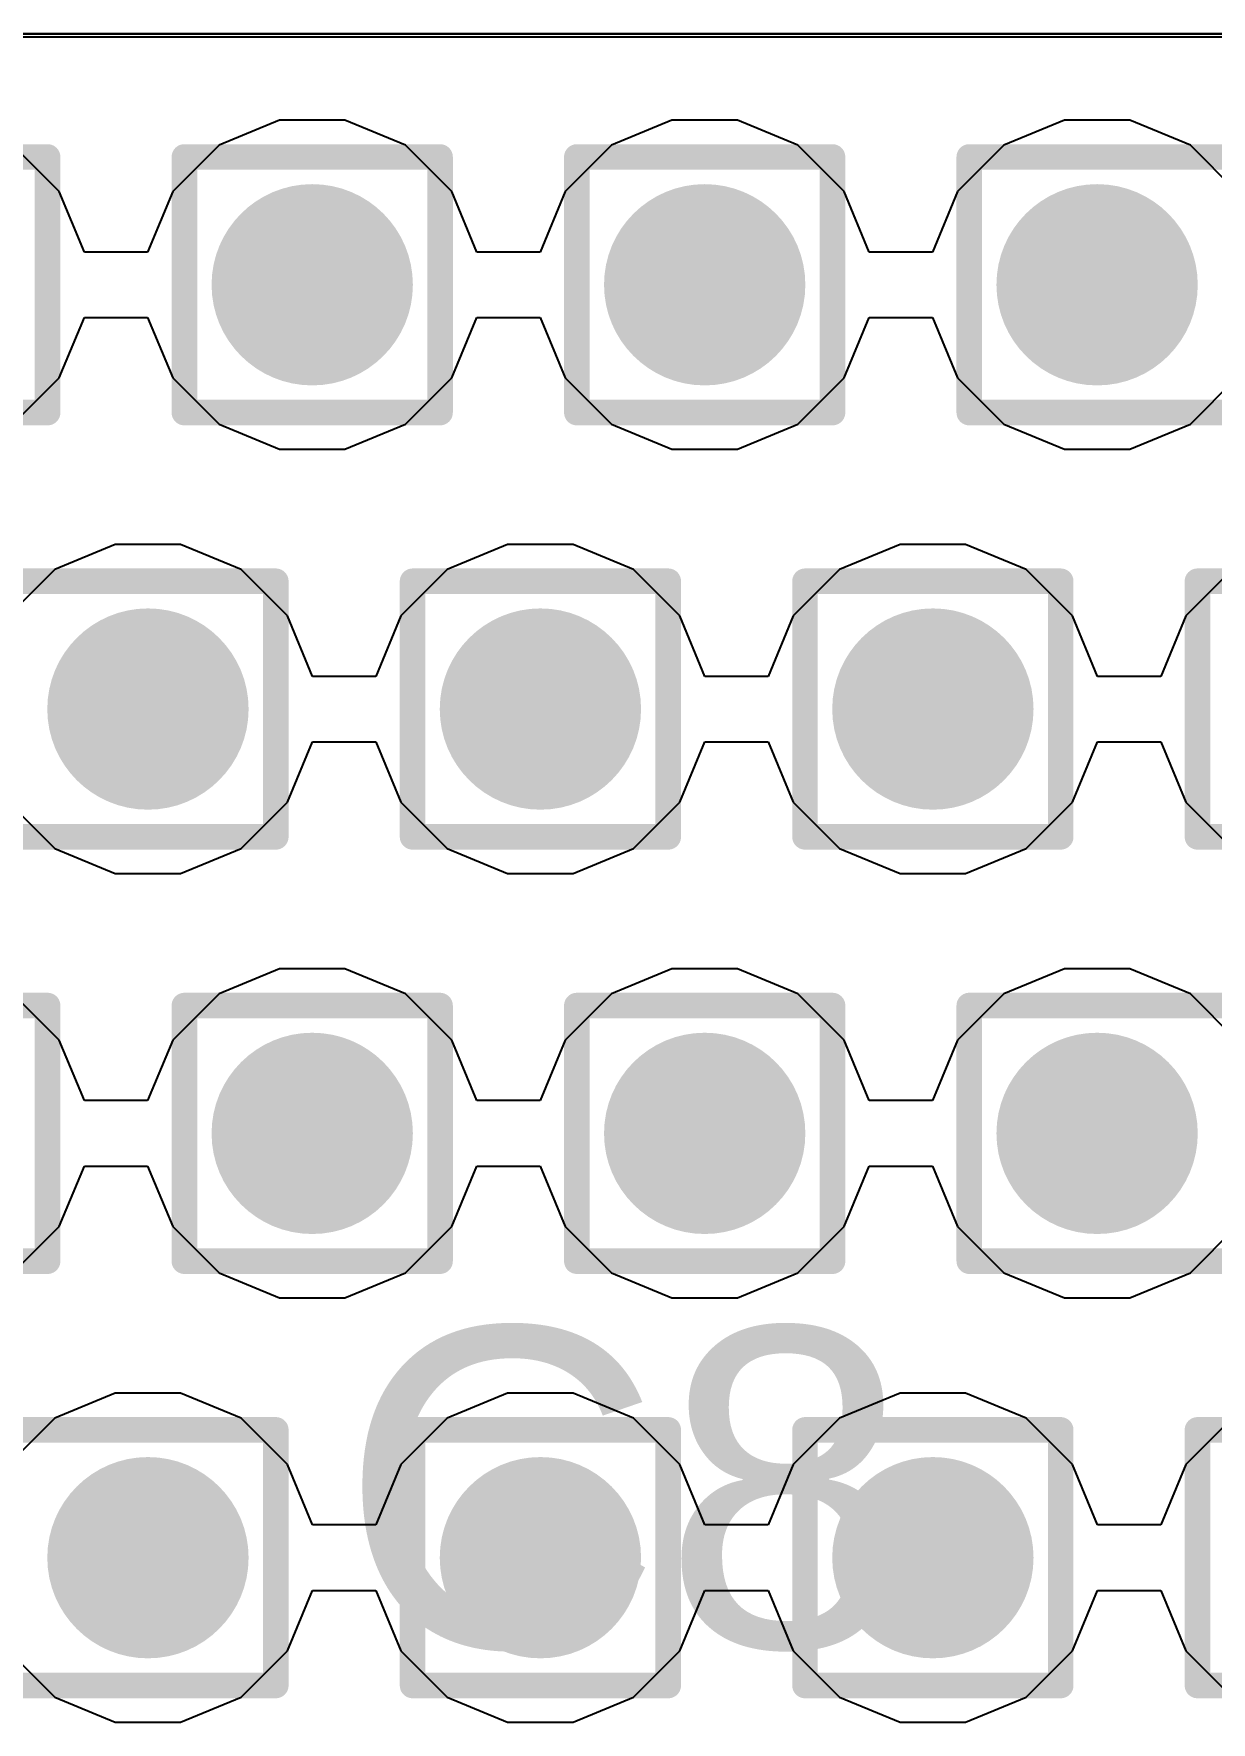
# Model space of a CAD drawing. Header units: inches. Extents: x -12 to 5355, y -7 to 5366.
# Drawn here: x 15.699 to 18.038, y 59.007 to 62.363 of the extents above; entities that cross this region are included whole.
import ezdxf

# ---------------------------------------------------------------- set-up
doc = ezdxf.new("R2010")
doc.units = ezdxf.units.IN
for name, color, linetype in [('BOTTOM LAYER', 5, 'Continuous'), ('Drill Drawing', 1, 'Continuous'), ('GROUND1', 16, 'Continuous'), ('GROUND2', 156, 'Continuous'), ('Multi-Layer', 9, 'Continuous'), ('POWER', 76, 'Continuous'), ('SIGNAL', 90, 'Continuous'), ('TOP LAYER', 1, 'Continuous'), ('Top Overlay', 2, 'Continuous'), ('Via Holes', 16, 'Continuous')]:
    doc.layers.add(name, color=color, linetype=linetype)
doc.styles.add('Arial', font='', dxfattribs={"height": 0.2})
doc.styles.get('Arial').set_extended_font_data('Arial')

# ---------------------------------------------------------------- blocks, each defined once
blk = doc.blocks.new('FR01_S4_210_DF_41')
at = {"layer": 'Multi-Layer'}
blk.add_line((15.3999, -10.4999), (-19.0246, -10.5), dxfattribs=at)

msp = doc.modelspace()

# ---------------------------------------------------------------- hatches: boundary and pattern name
at = {"layer": 'BOTTOM LAYER'}
h = msp.add_hatch(color=5, dxfattribs=at)
edge = h.paths.add_edge_path()
edge.add_arc((16.2522, 61.8642), 0.2, 0, 360)
h = msp.add_hatch(color=5, dxfattribs=at)
edge = h.paths.add_edge_path()
edge.add_arc((17.032, 61.8642), 0.2, 0, 360)
h = msp.add_hatch(color=5, dxfattribs=at)
edge = h.paths.add_edge_path()
edge.add_arc((17.8117, 61.8642), 0.2, 0, 360)
h = msp.add_hatch(color=5, dxfattribs=at)
edge = h.paths.add_edge_path()
edge.add_arc((15.9258, 61.021), 0.2, 0, 360)
h = msp.add_hatch(color=5, dxfattribs=at)
edge = h.paths.add_edge_path()
edge.add_arc((16.7056, 61.021), 0.2, 0, 360)
h = msp.add_hatch(color=5, dxfattribs=at)
edge = h.paths.add_edge_path()
edge.add_arc((17.4854, 61.021), 0.2, 0, 360)
h = msp.add_hatch(color=5, dxfattribs=at)
edge = h.paths.add_edge_path()
edge.add_arc((16.2522, 60.1777), 0.2, 0, 360)
h = msp.add_hatch(color=5, dxfattribs=at)
edge = h.paths.add_edge_path()
edge.add_arc((17.032, 60.1777), 0.2, 0, 360)
h = msp.add_hatch(color=5, dxfattribs=at)
edge = h.paths.add_edge_path()
edge.add_arc((17.8117, 60.1777), 0.2, 0, 360)
h = msp.add_hatch(color=5, dxfattribs=at)
edge = h.paths.add_edge_path()
edge.add_arc((15.9258, 59.3344), 0.2, 0, 360)
h = msp.add_hatch(color=5, dxfattribs=at)
edge = h.paths.add_edge_path()
edge.add_arc((16.7056, 59.3344), 0.2, 0, 360)
h = msp.add_hatch(color=5, dxfattribs=at)
edge = h.paths.add_edge_path()
edge.add_arc((17.4854, 59.3344), 0.2, 0, 360)
at = {"layer": 'GROUND1'}
h = msp.add_hatch(color=16, dxfattribs=at)
edge = h.paths.add_edge_path()
edge.add_arc((16.2522, 61.8642), 0.2, 0, 360)
h = msp.add_hatch(color=16, dxfattribs=at)
edge = h.paths.add_edge_path()
edge.add_arc((17.032, 61.8642), 0.2, 0, 360)
h = msp.add_hatch(color=16, dxfattribs=at)
edge = h.paths.add_edge_path()
edge.add_arc((17.8117, 61.8642), 0.2, 0, 360)
h = msp.add_hatch(color=16, dxfattribs=at)
edge = h.paths.add_edge_path()
edge.add_arc((15.9258, 61.021), 0.2, 0, 360)
h = msp.add_hatch(color=16, dxfattribs=at)
edge = h.paths.add_edge_path()
edge.add_arc((16.7056, 61.021), 0.2, 0, 360)
h = msp.add_hatch(color=16, dxfattribs=at)
edge = h.paths.add_edge_path()
edge.add_arc((17.4854, 61.021), 0.2, 0, 360)
h = msp.add_hatch(color=16, dxfattribs=at)
edge = h.paths.add_edge_path()
edge.add_arc((16.2522, 60.1777), 0.2, 0, 360)
h = msp.add_hatch(color=16, dxfattribs=at)
edge = h.paths.add_edge_path()
edge.add_arc((17.032, 60.1777), 0.2, 0, 360)
h = msp.add_hatch(color=16, dxfattribs=at)
edge = h.paths.add_edge_path()
edge.add_arc((17.8117, 60.1777), 0.2, 0, 360)
h = msp.add_hatch(color=16, dxfattribs=at)
edge = h.paths.add_edge_path()
edge.add_arc((15.9258, 59.3344), 0.2, 0, 360)
h = msp.add_hatch(color=16, dxfattribs=at)
edge = h.paths.add_edge_path()
edge.add_arc((16.7056, 59.3344), 0.2, 0, 360)
h = msp.add_hatch(color=16, dxfattribs=at)
edge = h.paths.add_edge_path()
edge.add_arc((17.4854, 59.3344), 0.2, 0, 360)
at = {"layer": 'GROUND2'}
h = msp.add_hatch(color=156, dxfattribs=at)
edge = h.paths.add_edge_path()
edge.add_arc((16.2522, 61.8642), 0.2, 0, 360)
h = msp.add_hatch(color=156, dxfattribs=at)
edge = h.paths.add_edge_path()
edge.add_arc((17.032, 61.8642), 0.2, 0, 360)
h = msp.add_hatch(color=156, dxfattribs=at)
edge = h.paths.add_edge_path()
edge.add_arc((17.8117, 61.8642), 0.2, 0, 360)
h = msp.add_hatch(color=156, dxfattribs=at)
edge = h.paths.add_edge_path()
edge.add_arc((15.9258, 61.021), 0.2, 0, 360)
h = msp.add_hatch(color=156, dxfattribs=at)
edge = h.paths.add_edge_path()
edge.add_arc((16.7056, 61.021), 0.2, 0, 360)
h = msp.add_hatch(color=156, dxfattribs=at)
edge = h.paths.add_edge_path()
edge.add_arc((17.4854, 61.021), 0.2, 0, 360)
h = msp.add_hatch(color=156, dxfattribs=at)
edge = h.paths.add_edge_path()
edge.add_arc((16.2522, 60.1777), 0.2, 0, 360)
h = msp.add_hatch(color=156, dxfattribs=at)
edge = h.paths.add_edge_path()
edge.add_arc((17.032, 60.1777), 0.2, 0, 360)
h = msp.add_hatch(color=156, dxfattribs=at)
edge = h.paths.add_edge_path()
edge.add_arc((17.8117, 60.1777), 0.2, 0, 360)
h = msp.add_hatch(color=156, dxfattribs=at)
edge = h.paths.add_edge_path()
edge.add_arc((15.9258, 59.3344), 0.2, 0, 360)
h = msp.add_hatch(color=156, dxfattribs=at)
edge = h.paths.add_edge_path()
edge.add_arc((16.7056, 59.3344), 0.2, 0, 360)
h = msp.add_hatch(color=156, dxfattribs=at)
edge = h.paths.add_edge_path()
edge.add_arc((17.4854, 59.3344), 0.2, 0, 360)
at = {"layer": 'POWER'}
h = msp.add_hatch(color=76, dxfattribs=at)
edge = h.paths.add_edge_path()
edge.add_arc((16.2522, 61.8642), 0.2, 0, 360)
h = msp.add_hatch(color=76, dxfattribs=at)
edge = h.paths.add_edge_path()
edge.add_arc((17.032, 61.8642), 0.2, 0, 360)
h = msp.add_hatch(color=76, dxfattribs=at)
edge = h.paths.add_edge_path()
edge.add_arc((17.8117, 61.8642), 0.2, 0, 360)
h = msp.add_hatch(color=76, dxfattribs=at)
edge = h.paths.add_edge_path()
edge.add_arc((15.9258, 61.021), 0.2, 0, 360)
h = msp.add_hatch(color=76, dxfattribs=at)
edge = h.paths.add_edge_path()
edge.add_arc((16.7056, 61.021), 0.2, 0, 360)
h = msp.add_hatch(color=76, dxfattribs=at)
edge = h.paths.add_edge_path()
edge.add_arc((17.4854, 61.021), 0.2, 0, 360)
h = msp.add_hatch(color=76, dxfattribs=at)
edge = h.paths.add_edge_path()
edge.add_arc((16.2522, 60.1777), 0.2, 0, 360)
h = msp.add_hatch(color=76, dxfattribs=at)
edge = h.paths.add_edge_path()
edge.add_arc((17.032, 60.1777), 0.2, 0, 360)
h = msp.add_hatch(color=76, dxfattribs=at)
edge = h.paths.add_edge_path()
edge.add_arc((17.8117, 60.1777), 0.2, 0, 360)
h = msp.add_hatch(color=76, dxfattribs=at)
edge = h.paths.add_edge_path()
edge.add_arc((15.9258, 59.3344), 0.2, 0, 360)
h = msp.add_hatch(color=76, dxfattribs=at)
edge = h.paths.add_edge_path()
edge.add_arc((16.7056, 59.3344), 0.2, 0, 360)
h = msp.add_hatch(color=76, dxfattribs=at)
edge = h.paths.add_edge_path()
edge.add_arc((17.4854, 59.3344), 0.2, 0, 360)
at = {"layer": 'SIGNAL'}
h = msp.add_hatch(color=90, dxfattribs=at)
edge = h.paths.add_edge_path()
edge.add_arc((16.2522, 61.8642), 0.2, 0, 360)
h = msp.add_hatch(color=90, dxfattribs=at)
edge = h.paths.add_edge_path()
edge.add_arc((17.032, 61.8642), 0.2, 0, 360)
h = msp.add_hatch(color=90, dxfattribs=at)
edge = h.paths.add_edge_path()
edge.add_arc((17.8117, 61.8642), 0.2, 0, 360)
h = msp.add_hatch(color=90, dxfattribs=at)
edge = h.paths.add_edge_path()
edge.add_arc((15.9258, 61.021), 0.2, 0, 360)
h = msp.add_hatch(color=90, dxfattribs=at)
edge = h.paths.add_edge_path()
edge.add_arc((16.7056, 61.021), 0.2, 0, 360)
h = msp.add_hatch(color=90, dxfattribs=at)
edge = h.paths.add_edge_path()
edge.add_arc((17.4854, 61.021), 0.2, 0, 360)
h = msp.add_hatch(color=90, dxfattribs=at)
edge = h.paths.add_edge_path()
edge.add_arc((16.2522, 60.1777), 0.2, 0, 360)
h = msp.add_hatch(color=90, dxfattribs=at)
edge = h.paths.add_edge_path()
edge.add_arc((17.032, 60.1777), 0.2, 0, 360)
h = msp.add_hatch(color=90, dxfattribs=at)
edge = h.paths.add_edge_path()
edge.add_arc((17.8117, 60.1777), 0.2, 0, 360)
h = msp.add_hatch(color=90, dxfattribs=at)
edge = h.paths.add_edge_path()
edge.add_arc((15.9258, 59.3344), 0.2, 0, 360)
h = msp.add_hatch(color=90, dxfattribs=at)
edge = h.paths.add_edge_path()
edge.add_arc((16.7056, 59.3344), 0.2, 0, 360)
h = msp.add_hatch(color=90, dxfattribs=at)
edge = h.paths.add_edge_path()
edge.add_arc((17.4854, 59.3344), 0.2, 0, 360)
at = {"layer": 'TOP LAYER'}
h = msp.add_hatch(color=1, dxfattribs=at)
edge = h.paths.add_edge_path()
edge.add_arc((16.2522, 61.8642), 0.2, 0, 360)
h = msp.add_hatch(color=1, dxfattribs=at)
edge = h.paths.add_edge_path()
edge.add_arc((17.032, 61.8642), 0.2, 0, 360)
h = msp.add_hatch(color=1, dxfattribs=at)
edge = h.paths.add_edge_path()
edge.add_arc((17.8117, 61.8642), 0.2, 0, 360)
h = msp.add_hatch(color=1, dxfattribs=at)
edge = h.paths.add_edge_path()
edge.add_arc((15.9258, 61.021), 0.2, 0, 360)
h = msp.add_hatch(color=1, dxfattribs=at)
edge = h.paths.add_edge_path()
edge.add_arc((16.7056, 61.021), 0.2, 0, 360)
h = msp.add_hatch(color=1, dxfattribs=at)
edge = h.paths.add_edge_path()
edge.add_arc((17.4854, 61.021), 0.2, 0, 360)
h = msp.add_hatch(color=1, dxfattribs=at)
edge = h.paths.add_edge_path()
edge.add_arc((16.2522, 60.1777), 0.2, 0, 360)
h = msp.add_hatch(color=1, dxfattribs=at)
edge = h.paths.add_edge_path()
edge.add_arc((17.032, 60.1777), 0.2, 0, 360)
h = msp.add_hatch(color=1, dxfattribs=at)
edge = h.paths.add_edge_path()
edge.add_arc((17.8117, 60.1777), 0.2, 0, 360)
h = msp.add_hatch(color=1, dxfattribs=at)
edge = h.paths.add_edge_path()
edge.add_arc((15.9258, 59.3344), 0.2, 0, 360)
h = msp.add_hatch(color=1, dxfattribs=at)
edge = h.paths.add_edge_path()
edge.add_arc((16.7056, 59.3344), 0.2, 0, 360)
h = msp.add_hatch(color=1, dxfattribs=at)
edge = h.paths.add_edge_path()
edge.add_arc((17.4854, 59.3344), 0.2, 0, 360)
at = {"layer": 'Via Holes'}
h = msp.add_hatch(color=7, dxfattribs=at)
edge = h.paths.add_edge_path()
edge.add_arc((16.2522, 61.8642), 0.1, 0, 360)
h = msp.add_hatch(color=7, dxfattribs=at)
edge = h.paths.add_edge_path()
edge.add_arc((17.032, 61.8642), 0.1, 0, 360)
h = msp.add_hatch(color=7, dxfattribs=at)
edge = h.paths.add_edge_path()
edge.add_arc((17.8117, 61.8642), 0.1, 0, 360)
h = msp.add_hatch(color=7, dxfattribs=at)
edge = h.paths.add_edge_path()
edge.add_arc((15.9258, 61.021), 0.1, 0, 360)
h = msp.add_hatch(color=7, dxfattribs=at)
edge = h.paths.add_edge_path()
edge.add_arc((16.7056, 61.021), 0.1, 0, 360)
h = msp.add_hatch(color=7, dxfattribs=at)
edge = h.paths.add_edge_path()
edge.add_arc((17.4854, 61.021), 0.1, 0, 360)
h = msp.add_hatch(color=7, dxfattribs=at)
edge = h.paths.add_edge_path()
edge.add_arc((16.2522, 60.1777), 0.1, 0, 360)
h = msp.add_hatch(color=7, dxfattribs=at)
edge = h.paths.add_edge_path()
edge.add_arc((17.032, 60.1777), 0.1, 0, 360)
h = msp.add_hatch(color=7, dxfattribs=at)
edge = h.paths.add_edge_path()
edge.add_arc((17.8117, 60.1777), 0.1, 0, 360)
h = msp.add_hatch(color=7, dxfattribs=at)
edge = h.paths.add_edge_path()
edge.add_arc((15.9258, 59.3344), 0.1, 0, 360)
h = msp.add_hatch(color=7, dxfattribs=at)
edge = h.paths.add_edge_path()
edge.add_arc((16.7056, 59.3344), 0.1, 0, 360)
h = msp.add_hatch(color=7, dxfattribs=at)
edge = h.paths.add_edge_path()
edge.add_arc((17.4854, 59.3344), 0.1, 0, 360)

# ---------------------------------------------------------------- linework, layer by layer
at = {"layer": 'BOTTOM LAYER'}
msp.add_line((0.259, 62.357), (34.8692, 62.357), dxfattribs=at)
at = {"layer": 'Drill Drawing'}
for points in [[(15.2184, 62.1182, 0.0508, 0.0508, 0), (15.7264, 62.1182, 0.0508, 0.0508, 0)], [(15.7264, 61.6102, 0.0508, 0.0508, 0), (15.7264, 62.1182, 0.0508, 0.0508, 0)], [(15.9982, 62.1182, 0.0508, 0.0508, 0), (16.5062, 62.1182, 0.0508, 0.0508, 0)], [(15.9982, 61.6102, 0.0508, 0.0508, 0), (15.9982, 62.1182, 0.0508, 0.0508, 0)], [(16.5062, 61.6102, 0.0508, 0.0508, 0), (16.5062, 62.1182, 0.0508, 0.0508, 0)], [(16.778, 62.1182, 0.0508, 0.0508, 0), (17.286, 62.1182, 0.0508, 0.0508, 0)], [(16.778, 61.6102, 0.0508, 0.0508, 0), (16.778, 62.1182, 0.0508, 0.0508, 0)], [(17.286, 61.6102, 0.0508, 0.0508, 0), (17.286, 62.1182, 0.0508, 0.0508, 0)], [(17.5577, 62.1182, 0.0508, 0.0508, 0), (18.0658, 62.1182, 0.0508, 0.0508, 0)], [(17.5577, 61.6102, 0.0508, 0.0508, 0), (17.5577, 62.1182, 0.0508, 0.0508, 0)], [(15.2184, 61.6102, 0.0508, 0.0508, 0), (15.7264, 61.6102, 0.0508, 0.0508, 0)], [(15.9982, 61.6102, 0.0508, 0.0508, 0), (16.5062, 61.6102, 0.0508, 0.0508, 0)], [(16.778, 61.6102, 0.0508, 0.0508, 0), (17.286, 61.6102, 0.0508, 0.0508, 0)], [(17.5577, 61.6102, 0.0508, 0.0508, 0), (18.0658, 61.6102, 0.0508, 0.0508, 0)], [(15.6718, 61.275, 0.0508, 0.0508, 0), (16.1798, 61.275, 0.0508, 0.0508, 0)], [(16.1798, 60.767, 0.0508, 0.0508, 0), (16.1798, 61.275, 0.0508, 0.0508, 0)], [(16.4516, 61.275, 0.0508, 0.0508, 0), (16.9596, 61.275, 0.0508, 0.0508, 0)], [(16.4516, 60.767, 0.0508, 0.0508, 0), (16.4516, 61.275, 0.0508, 0.0508, 0)], [(16.9596, 60.767, 0.0508, 0.0508, 0), (16.9596, 61.275, 0.0508, 0.0508, 0)], [(17.2314, 61.275, 0.0508, 0.0508, 0), (17.7394, 61.275, 0.0508, 0.0508, 0)], [(17.2314, 60.767, 0.0508, 0.0508, 0), (17.2314, 61.275, 0.0508, 0.0508, 0)], [(17.7394, 60.767, 0.0508, 0.0508, 0), (17.7394, 61.275, 0.0508, 0.0508, 0)], [(18.0111, 61.275, 0.0508, 0.0508, 0), (18.5191, 61.275, 0.0508, 0.0508, 0)], [(18.0111, 60.767, 0.0508, 0.0508, 0), (18.0111, 61.275, 0.0508, 0.0508, 0)], [(15.6718, 60.767, 0.0508, 0.0508, 0), (16.1798, 60.767, 0.0508, 0.0508, 0)], [(16.4516, 60.767, 0.0508, 0.0508, 0), (16.9596, 60.767, 0.0508, 0.0508, 0)], [(17.2314, 60.767, 0.0508, 0.0508, 0), (17.7394, 60.767, 0.0508, 0.0508, 0)], [(18.0111, 60.767, 0.0508, 0.0508, 0), (18.5191, 60.767, 0.0508, 0.0508, 0)], [(15.2184, 60.4317, 0.0508, 0.0508, 0), (15.7264, 60.4317, 0.0508, 0.0508, 0)], [(15.7264, 59.9237, 0.0508, 0.0508, 0), (15.7264, 60.4317, 0.0508, 0.0508, 0)], [(15.9982, 60.4317, 0.0508, 0.0508, 0), (16.5062, 60.4317, 0.0508, 0.0508, 0)], [(15.9982, 59.9237, 0.0508, 0.0508, 0), (15.9982, 60.4317, 0.0508, 0.0508, 0)], [(16.5062, 59.9237, 0.0508, 0.0508, 0), (16.5062, 60.4317, 0.0508, 0.0508, 0)], [(16.778, 60.4317, 0.0508, 0.0508, 0), (17.286, 60.4317, 0.0508, 0.0508, 0)], [(16.778, 59.9237, 0.0508, 0.0508, 0), (16.778, 60.4317, 0.0508, 0.0508, 0)], [(17.286, 59.9237, 0.0508, 0.0508, 0), (17.286, 60.4317, 0.0508, 0.0508, 0)], [(17.5577, 60.4317, 0.0508, 0.0508, 0), (18.0658, 60.4317, 0.0508, 0.0508, 0)], [(17.5577, 59.9237, 0.0508, 0.0508, 0), (17.5577, 60.4317, 0.0508, 0.0508, 0)], [(15.2184, 59.9237, 0.0508, 0.0508, 0), (15.7264, 59.9237, 0.0508, 0.0508, 0)], [(15.9982, 59.9237, 0.0508, 0.0508, 0), (16.5062, 59.9237, 0.0508, 0.0508, 0)], [(16.778, 59.9237, 0.0508, 0.0508, 0), (17.286, 59.9237, 0.0508, 0.0508, 0)], [(17.5577, 59.9237, 0.0508, 0.0508, 0), (18.0658, 59.9237, 0.0508, 0.0508, 0)], [(15.6718, 59.5884, 0.0508, 0.0508, 0), (16.1798, 59.5884, 0.0508, 0.0508, 0)], [(16.1798, 59.0804, 0.0508, 0.0508, 0), (16.1798, 59.5884, 0.0508, 0.0508, 0)], [(16.4516, 59.5884, 0.0508, 0.0508, 0), (16.9596, 59.5884, 0.0508, 0.0508, 0)], [(16.4516, 59.0804, 0.0508, 0.0508, 0), (16.4516, 59.5884, 0.0508, 0.0508, 0)], [(16.9596, 59.0804, 0.0508, 0.0508, 0), (16.9596, 59.5884, 0.0508, 0.0508, 0)], [(17.2314, 59.5884, 0.0508, 0.0508, 0), (17.7394, 59.5884, 0.0508, 0.0508, 0)], [(17.2314, 59.0804, 0.0508, 0.0508, 0), (17.2314, 59.5884, 0.0508, 0.0508, 0)], [(17.7394, 59.0804, 0.0508, 0.0508, 0), (17.7394, 59.5884, 0.0508, 0.0508, 0)], [(18.0111, 59.5884, 0.0508, 0.0508, 0), (18.5191, 59.5884, 0.0508, 0.0508, 0)], [(18.0111, 59.0804, 0.0508, 0.0508, 0), (18.0111, 59.5884, 0.0508, 0.0508, 0)], [(15.6718, 59.0804, 0.0508, 0.0508, 0), (16.1798, 59.0804, 0.0508, 0.0508, 0)], [(16.4516, 59.0804, 0.0508, 0.0508, 0), (16.9596, 59.0804, 0.0508, 0.0508, 0)], [(17.2314, 59.0804, 0.0508, 0.0508, 0), (17.7394, 59.0804, 0.0508, 0.0508, 0)], [(18.0111, 59.0804, 0.0508, 0.0508, 0), (18.5191, 59.0804, 0.0508, 0.0508, 0)]]:
    msp.add_lwpolyline(points, format="xyseb", dxfattribs=at)
for points in [[(15.7137, 62.1182, 0.0254, 0.0254, 1), (15.7391, 62.1182, 0.0254, 0.0254, 1)], [(15.7137, 62.1182, 0.0254, 0.0254, 1), (15.7391, 62.1182, 0.0254, 0.0254, 1)], [(15.9855, 62.1182, 0.0254, 0.0254, 1), (16.0109, 62.1182, 0.0254, 0.0254, 1)], [(15.9855, 62.1182, 0.0254, 0.0254, 1), (16.0109, 62.1182, 0.0254, 0.0254, 1)], [(16.4935, 62.1182, 0.0254, 0.0254, 1), (16.5189, 62.1182, 0.0254, 0.0254, 1)], [(16.4935, 62.1182, 0.0254, 0.0254, 1), (16.5189, 62.1182, 0.0254, 0.0254, 1)], [(16.7653, 62.1182, 0.0254, 0.0254, 1), (16.7907, 62.1182, 0.0254, 0.0254, 1)], [(16.7653, 62.1182, 0.0254, 0.0254, 1), (16.7907, 62.1182, 0.0254, 0.0254, 1)], [(17.2733, 62.1182, 0.0254, 0.0254, 1), (17.2987, 62.1182, 0.0254, 0.0254, 1)], [(17.2733, 62.1182, 0.0254, 0.0254, 1), (17.2987, 62.1182, 0.0254, 0.0254, 1)], [(17.545, 62.1182, 0.0254, 0.0254, 1), (17.5705, 62.1182, 0.0254, 0.0254, 1)], [(17.545, 62.1182, 0.0254, 0.0254, 1), (17.5705, 62.1182, 0.0254, 0.0254, 1)], [(15.7137, 61.6102, 0.0254, 0.0254, 1), (15.7391, 61.6102, 0.0254, 0.0254, 1)], [(15.7137, 61.6102, 0.0254, 0.0254, 1), (15.7391, 61.6102, 0.0254, 0.0254, 1)], [(15.9855, 61.6102, 0.0254, 0.0254, 1), (16.0109, 61.6102, 0.0254, 0.0254, 1)], [(15.9855, 61.6102, 0.0254, 0.0254, 1), (16.0109, 61.6102, 0.0254, 0.0254, 1)], [(16.4935, 61.6102, 0.0254, 0.0254, 1), (16.5189, 61.6102, 0.0254, 0.0254, 1)], [(16.4935, 61.6102, 0.0254, 0.0254, 1), (16.5189, 61.6102, 0.0254, 0.0254, 1)], [(16.7653, 61.6102, 0.0254, 0.0254, 1), (16.7907, 61.6102, 0.0254, 0.0254, 1)], [(16.7653, 61.6102, 0.0254, 0.0254, 1), (16.7907, 61.6102, 0.0254, 0.0254, 1)], [(17.2733, 61.6102, 0.0254, 0.0254, 1), (17.2987, 61.6102, 0.0254, 0.0254, 1)], [(17.2733, 61.6102, 0.0254, 0.0254, 1), (17.2987, 61.6102, 0.0254, 0.0254, 1)], [(17.545, 61.6102, 0.0254, 0.0254, 1), (17.5705, 61.6102, 0.0254, 0.0254, 1)], [(17.545, 61.6102, 0.0254, 0.0254, 1), (17.5705, 61.6102, 0.0254, 0.0254, 1)], [(16.1671, 61.275, 0.0254, 0.0254, 1), (16.1925, 61.275, 0.0254, 0.0254, 1)], [(16.1671, 61.275, 0.0254, 0.0254, 1), (16.1925, 61.275, 0.0254, 0.0254, 1)], [(16.4389, 61.275, 0.0254, 0.0254, 1), (16.4643, 61.275, 0.0254, 0.0254, 1)], [(16.4389, 61.275, 0.0254, 0.0254, 1), (16.4643, 61.275, 0.0254, 0.0254, 1)], [(16.9469, 61.275, 0.0254, 0.0254, 1), (16.9723, 61.275, 0.0254, 0.0254, 1)], [(16.9469, 61.275, 0.0254, 0.0254, 1), (16.9723, 61.275, 0.0254, 0.0254, 1)], [(17.2187, 61.275, 0.0254, 0.0254, 1), (17.2441, 61.275, 0.0254, 0.0254, 1)], [(17.2187, 61.275, 0.0254, 0.0254, 1), (17.2441, 61.275, 0.0254, 0.0254, 1)], [(17.7267, 61.275, 0.0254, 0.0254, 1), (17.7521, 61.275, 0.0254, 0.0254, 1)], [(17.7267, 61.275, 0.0254, 0.0254, 1), (17.7521, 61.275, 0.0254, 0.0254, 1)], [(17.9984, 61.275, 0.0254, 0.0254, 1), (18.0238, 61.275, 0.0254, 0.0254, 1)], [(17.9984, 61.275, 0.0254, 0.0254, 1), (18.0238, 61.275, 0.0254, 0.0254, 1)], [(16.1671, 60.767, 0.0254, 0.0254, 1), (16.1925, 60.767, 0.0254, 0.0254, 1)], [(16.1671, 60.767, 0.0254, 0.0254, 1), (16.1925, 60.767, 0.0254, 0.0254, 1)], [(16.4389, 60.767, 0.0254, 0.0254, 1), (16.4643, 60.767, 0.0254, 0.0254, 1)], [(16.4389, 60.767, 0.0254, 0.0254, 1), (16.4643, 60.767, 0.0254, 0.0254, 1)], [(16.9469, 60.767, 0.0254, 0.0254, 1), (16.9723, 60.767, 0.0254, 0.0254, 1)], [(16.9469, 60.767, 0.0254, 0.0254, 1), (16.9723, 60.767, 0.0254, 0.0254, 1)], [(17.2187, 60.767, 0.0254, 0.0254, 1), (17.2441, 60.767, 0.0254, 0.0254, 1)], [(17.2187, 60.767, 0.0254, 0.0254, 1), (17.2441, 60.767, 0.0254, 0.0254, 1)], [(17.7267, 60.767, 0.0254, 0.0254, 1), (17.7521, 60.767, 0.0254, 0.0254, 1)], [(17.7267, 60.767, 0.0254, 0.0254, 1), (17.7521, 60.767, 0.0254, 0.0254, 1)], [(17.9984, 60.767, 0.0254, 0.0254, 1), (18.0238, 60.767, 0.0254, 0.0254, 1)], [(17.9984, 60.767, 0.0254, 0.0254, 1), (18.0238, 60.767, 0.0254, 0.0254, 1)], [(15.7137, 60.4317, 0.0254, 0.0254, 1), (15.7391, 60.4317, 0.0254, 0.0254, 1)], [(15.7137, 60.4317, 0.0254, 0.0254, 1), (15.7391, 60.4317, 0.0254, 0.0254, 1)], [(15.9855, 60.4317, 0.0254, 0.0254, 1), (16.0109, 60.4317, 0.0254, 0.0254, 1)], [(15.9855, 60.4317, 0.0254, 0.0254, 1), (16.0109, 60.4317, 0.0254, 0.0254, 1)], [(16.4935, 60.4317, 0.0254, 0.0254, 1), (16.5189, 60.4317, 0.0254, 0.0254, 1)], [(16.4935, 60.4317, 0.0254, 0.0254, 1), (16.5189, 60.4317, 0.0254, 0.0254, 1)], [(16.7653, 60.4317, 0.0254, 0.0254, 1), (16.7907, 60.4317, 0.0254, 0.0254, 1)], [(16.7653, 60.4317, 0.0254, 0.0254, 1), (16.7907, 60.4317, 0.0254, 0.0254, 1)], [(17.2733, 60.4317, 0.0254, 0.0254, 1), (17.2987, 60.4317, 0.0254, 0.0254, 1)], [(17.2733, 60.4317, 0.0254, 0.0254, 1), (17.2987, 60.4317, 0.0254, 0.0254, 1)], [(17.545, 60.4317, 0.0254, 0.0254, 1), (17.5705, 60.4317, 0.0254, 0.0254, 1)], [(17.545, 60.4317, 0.0254, 0.0254, 1), (17.5705, 60.4317, 0.0254, 0.0254, 1)], [(15.7137, 59.9237, 0.0254, 0.0254, 1), (15.7391, 59.9237, 0.0254, 0.0254, 1)], [(15.7137, 59.9237, 0.0254, 0.0254, 1), (15.7391, 59.9237, 0.0254, 0.0254, 1)], [(15.9855, 59.9237, 0.0254, 0.0254, 1), (16.0109, 59.9237, 0.0254, 0.0254, 1)], [(15.9855, 59.9237, 0.0254, 0.0254, 1), (16.0109, 59.9237, 0.0254, 0.0254, 1)], [(16.4935, 59.9237, 0.0254, 0.0254, 1), (16.5189, 59.9237, 0.0254, 0.0254, 1)], [(16.4935, 59.9237, 0.0254, 0.0254, 1), (16.5189, 59.9237, 0.0254, 0.0254, 1)], [(16.7653, 59.9237, 0.0254, 0.0254, 1), (16.7907, 59.9237, 0.0254, 0.0254, 1)], [(16.7653, 59.9237, 0.0254, 0.0254, 1), (16.7907, 59.9237, 0.0254, 0.0254, 1)], [(17.2733, 59.9237, 0.0254, 0.0254, 1), (17.2987, 59.9237, 0.0254, 0.0254, 1)], [(17.2733, 59.9237, 0.0254, 0.0254, 1), (17.2987, 59.9237, 0.0254, 0.0254, 1)], [(17.545, 59.9237, 0.0254, 0.0254, 1), (17.5705, 59.9237, 0.0254, 0.0254, 1)], [(17.545, 59.9237, 0.0254, 0.0254, 1), (17.5705, 59.9237, 0.0254, 0.0254, 1)], [(16.1671, 59.5884, 0.0254, 0.0254, 1), (16.1925, 59.5884, 0.0254, 0.0254, 1)], [(16.1671, 59.5884, 0.0254, 0.0254, 1), (16.1925, 59.5884, 0.0254, 0.0254, 1)], [(16.4389, 59.5884, 0.0254, 0.0254, 1), (16.4643, 59.5884, 0.0254, 0.0254, 1)], [(16.4389, 59.5884, 0.0254, 0.0254, 1), (16.4643, 59.5884, 0.0254, 0.0254, 1)], [(16.9469, 59.5884, 0.0254, 0.0254, 1), (16.9723, 59.5884, 0.0254, 0.0254, 1)], [(16.9469, 59.5884, 0.0254, 0.0254, 1), (16.9723, 59.5884, 0.0254, 0.0254, 1)], [(17.2187, 59.5884, 0.0254, 0.0254, 1), (17.2441, 59.5884, 0.0254, 0.0254, 1)], [(17.2187, 59.5884, 0.0254, 0.0254, 1), (17.2441, 59.5884, 0.0254, 0.0254, 1)], [(17.7267, 59.5884, 0.0254, 0.0254, 1), (17.7521, 59.5884, 0.0254, 0.0254, 1)], [(17.7267, 59.5884, 0.0254, 0.0254, 1), (17.7521, 59.5884, 0.0254, 0.0254, 1)], [(17.9984, 59.5884, 0.0254, 0.0254, 1), (18.0238, 59.5884, 0.0254, 0.0254, 1)], [(17.9984, 59.5884, 0.0254, 0.0254, 1), (18.0238, 59.5884, 0.0254, 0.0254, 1)], [(16.1671, 59.0804, 0.0254, 0.0254, 1), (16.1925, 59.0804, 0.0254, 0.0254, 1)], [(16.1671, 59.0804, 0.0254, 0.0254, 1), (16.1925, 59.0804, 0.0254, 0.0254, 1)], [(16.4389, 59.0804, 0.0254, 0.0254, 1), (16.4643, 59.0804, 0.0254, 0.0254, 1)], [(16.4389, 59.0804, 0.0254, 0.0254, 1), (16.4643, 59.0804, 0.0254, 0.0254, 1)], [(16.9469, 59.0804, 0.0254, 0.0254, 1), (16.9723, 59.0804, 0.0254, 0.0254, 1)], [(16.9469, 59.0804, 0.0254, 0.0254, 1), (16.9723, 59.0804, 0.0254, 0.0254, 1)], [(17.2187, 59.0804, 0.0254, 0.0254, 1), (17.2441, 59.0804, 0.0254, 0.0254, 1)], [(17.2187, 59.0804, 0.0254, 0.0254, 1), (17.2441, 59.0804, 0.0254, 0.0254, 1)], [(17.7267, 59.0804, 0.0254, 0.0254, 1), (17.7521, 59.0804, 0.0254, 0.0254, 1)], [(17.7267, 59.0804, 0.0254, 0.0254, 1), (17.7521, 59.0804, 0.0254, 0.0254, 1)], [(17.9984, 59.0804, 0.0254, 0.0254, 1), (18.0238, 59.0804, 0.0254, 0.0254, 1)], [(17.9984, 59.0804, 0.0254, 0.0254, 1), (18.0238, 59.0804, 0.0254, 0.0254, 1)]]:
    msp.add_lwpolyline(points, format="xyseb", close=True, dxfattribs=at)
at = {"layer": 'GROUND1'}
msp.add_line((0.259, 62.357), (34.8692, 62.357), dxfattribs=at)
at = {"layer": 'GROUND2'}
msp.add_line((0.259, 62.357), (34.8692, 62.357), dxfattribs=at)
at = {"layer": 'POWER'}
for p, q in [((15.367, 62.363), (34.6169, 62.3631)), ((16.1871, 62.1912), (16.067, 62.1414)), ((16.3172, 62.1912), (16.1871, 62.1912)), ((16.4374, 62.1414), (16.3172, 62.1912)), ((16.9669, 62.1912), (16.8467, 62.1414)), ((17.097, 62.1912), (16.9669, 62.1912)), ((17.2172, 62.1414), (17.097, 62.1912)), ((17.7467, 62.1912), (17.6265, 62.1414)), ((17.8768, 62.1912), (17.7467, 62.1912)), ((17.997, 62.1414), (17.8768, 62.1912)), ((15.7496, 62.0495), (15.6576, 62.1414)), ((16.067, 62.1414), (15.975, 62.0495)), ((16.5294, 62.0495), (16.4374, 62.1414)), ((16.8467, 62.1414), (16.7548, 62.0495)), ((17.3092, 62.0495), (17.2172, 62.1414)), ((17.6265, 62.1414), (17.5345, 62.0495)), ((18.089, 62.0495), (17.997, 62.1414)), ((15.7994, 61.9293), (15.7496, 62.0495)), ((15.975, 62.0495), (15.9252, 61.9293)), ((16.5792, 61.9293), (16.5294, 62.0495)), ((16.7548, 62.0495), (16.705, 61.9293)), ((17.359, 61.9293), (17.3092, 62.0495)), ((17.5345, 62.0495), (17.4848, 61.9293)), ((15.9252, 61.9293), (15.7994, 61.9293)), ((16.705, 61.9293), (16.5792, 61.9293)), ((17.4848, 61.9293), (17.359, 61.9293)), ((15.7496, 61.679), (15.7994, 61.7992)), ((15.7994, 61.7992), (15.9252, 61.7992)), ((15.9252, 61.7992), (15.975, 61.679)), ((16.5294, 61.679), (16.5792, 61.7992)), ((16.5792, 61.7992), (16.705, 61.7992)), ((16.705, 61.7992), (16.7548, 61.679)), ((17.3092, 61.679), (17.359, 61.7992)), ((17.359, 61.7992), (17.4848, 61.7992)), ((17.4848, 61.7992), (17.5345, 61.679)), ((15.6576, 61.587), (15.7496, 61.679)), ((15.975, 61.679), (16.067, 61.587)), ((16.4374, 61.587), (16.5294, 61.679)), ((16.7548, 61.679), (16.8467, 61.587)), ((17.2172, 61.587), (17.3092, 61.679)), ((17.5345, 61.679), (17.6265, 61.587)), ((17.997, 61.587), (18.089, 61.679)), ((16.067, 61.587), (16.1871, 61.5372)), ((16.3172, 61.5372), (16.4374, 61.587)), ((16.8467, 61.587), (16.9669, 61.5372)), ((17.097, 61.5372), (17.2172, 61.587)), ((17.6265, 61.587), (17.7467, 61.5372)), ((17.8768, 61.5372), (17.997, 61.587)), ((16.1871, 61.5372), (16.3172, 61.5372)), ((16.9669, 61.5372), (17.097, 61.5372)), ((17.7467, 61.5372), (17.8768, 61.5372)), ((15.8608, 61.348), (15.7406, 61.2982)), ((15.9908, 61.348), (15.8608, 61.348)), ((16.111, 61.2982), (15.9908, 61.348)), ((16.6405, 61.348), (16.5204, 61.2982)), ((16.7706, 61.348), (16.6405, 61.348)), ((16.8908, 61.2982), (16.7706, 61.348)), ((17.4203, 61.348), (17.3001, 61.2982)), ((17.5504, 61.348), (17.4203, 61.348)), ((17.6706, 61.2982), (17.5504, 61.348)), ((15.7406, 61.2982), (15.6486, 61.2062)), ((16.203, 61.2062), (16.111, 61.2982)), ((16.5204, 61.2982), (16.4284, 61.2062)), ((16.9828, 61.2062), (16.8908, 61.2982)), ((17.3001, 61.2982), (17.2081, 61.2062)), ((17.7626, 61.2062), (17.6706, 61.2982)), ((18.0799, 61.2982), (17.9879, 61.2062)), ((16.2528, 61.086), (16.203, 61.2062)), ((16.4284, 61.2062), (16.3786, 61.086)), ((17.0326, 61.086), (16.9828, 61.2062)), ((17.2081, 61.2062), (17.1584, 61.086)), ((17.8124, 61.086), (17.7626, 61.2062)), ((17.9879, 61.2062), (17.9381, 61.086)), ((16.3786, 61.086), (16.2528, 61.086)), ((17.1584, 61.086), (17.0326, 61.086)), ((17.9381, 61.086), (17.8124, 61.086)), ((16.203, 60.8357), (16.2528, 60.9559)), ((16.2528, 60.9559), (16.3786, 60.9559)), ((16.3786, 60.9559), (16.4284, 60.8357)), ((16.9828, 60.8357), (17.0326, 60.9559)), ((17.0326, 60.9559), (17.1584, 60.9559)), ((17.1584, 60.9559), (17.2081, 60.8357)), ((17.7626, 60.8357), (17.8124, 60.9559)), ((17.8124, 60.9559), (17.9381, 60.9559)), ((17.9381, 60.9559), (17.9879, 60.8357)), ((15.6486, 60.8357), (15.7406, 60.7437)), ((16.111, 60.7437), (16.203, 60.8357)), ((16.4284, 60.8357), (16.5204, 60.7437)), ((16.8908, 60.7437), (16.9828, 60.8357)), ((17.2081, 60.8357), (17.3001, 60.7437)), ((17.6706, 60.7437), (17.7626, 60.8357)), ((17.9879, 60.8357), (18.0799, 60.7437)), ((15.7406, 60.7437), (15.8608, 60.694)), ((15.9908, 60.694), (16.111, 60.7437)), ((16.5204, 60.7437), (16.6405, 60.694)), ((16.7706, 60.694), (16.8908, 60.7437)), ((17.3001, 60.7437), (17.4203, 60.694)), ((17.5504, 60.694), (17.6706, 60.7437)), ((15.8608, 60.694), (15.9908, 60.694)), ((16.6405, 60.694), (16.7706, 60.694)), ((17.4203, 60.694), (17.5504, 60.694)), ((16.1871, 60.5047), (16.067, 60.4549)), ((16.3172, 60.5047), (16.1871, 60.5047)), ((16.4374, 60.4549), (16.3172, 60.5047)), ((16.9669, 60.5047), (16.8467, 60.4549)), ((17.097, 60.5047), (16.9669, 60.5047)), ((17.2172, 60.4549), (17.097, 60.5047)), ((17.7467, 60.5047), (17.6265, 60.4549)), ((17.8768, 60.5047), (17.7467, 60.5047)), ((17.997, 60.4549), (17.8768, 60.5047)), ((15.7496, 60.3629), (15.6576, 60.4549)), ((16.067, 60.4549), (15.975, 60.3629)), ((16.5294, 60.3629), (16.4374, 60.4549)), ((16.8467, 60.4549), (16.7548, 60.3629)), ((17.3092, 60.3629), (17.2172, 60.4549)), ((17.6265, 60.4549), (17.5345, 60.3629)), ((18.089, 60.3629), (17.997, 60.4549)), ((15.7994, 60.2427), (15.7496, 60.3629)), ((15.975, 60.3629), (15.9252, 60.2427)), ((16.5792, 60.2427), (16.5294, 60.3629)), ((16.7548, 60.3629), (16.705, 60.2427)), ((17.359, 60.2427), (17.3092, 60.3629)), ((17.5345, 60.3629), (17.4848, 60.2427)), ((15.9252, 60.2427), (15.7994, 60.2427)), ((16.705, 60.2427), (16.5792, 60.2427)), ((17.4848, 60.2427), (17.359, 60.2427)), ((15.7496, 59.9924), (15.7994, 60.1126)), ((15.7994, 60.1126), (15.9252, 60.1126)), ((15.9252, 60.1126), (15.975, 59.9924)), ((16.5294, 59.9924), (16.5792, 60.1126)), ((16.5792, 60.1126), (16.705, 60.1126)), ((16.705, 60.1126), (16.7548, 59.9924)), ((17.3092, 59.9924), (17.359, 60.1126)), ((17.359, 60.1126), (17.4848, 60.1126)), ((17.4848, 60.1126), (17.5345, 59.9924)), ((15.6576, 59.9005), (15.7496, 59.9924)), ((15.975, 59.9924), (16.067, 59.9005)), ((16.4374, 59.9005), (16.5294, 59.9924)), ((16.7548, 59.9924), (16.8467, 59.9005)), ((17.2172, 59.9005), (17.3092, 59.9924)), ((17.5345, 59.9924), (17.6265, 59.9005)), ((17.997, 59.9005), (18.089, 59.9924)), ((16.067, 59.9005), (16.1871, 59.8507)), ((16.3172, 59.8507), (16.4374, 59.9005)), ((16.8467, 59.9005), (16.9669, 59.8507)), ((17.097, 59.8507), (17.2172, 59.9005)), ((17.6265, 59.9005), (17.7467, 59.8507)), ((17.8768, 59.8507), (17.997, 59.9005)), ((16.1871, 59.8507), (16.3172, 59.8507)), ((16.9669, 59.8507), (17.097, 59.8507)), ((17.7467, 59.8507), (17.8768, 59.8507)), ((15.8608, 59.6614), (15.7406, 59.6116)), ((15.9908, 59.6614), (15.8608, 59.6614)), ((16.111, 59.6116), (15.9908, 59.6614)), ((16.6405, 59.6614), (16.5204, 59.6116)), ((16.7706, 59.6614), (16.6405, 59.6614)), ((16.8908, 59.6116), (16.7706, 59.6614)), ((17.4203, 59.6614), (17.3001, 59.6116)), ((17.5504, 59.6614), (17.4203, 59.6614)), ((17.6706, 59.6116), (17.5504, 59.6614)), ((15.7406, 59.6116), (15.6486, 59.5196)), ((16.203, 59.5196), (16.111, 59.6116)), ((16.5204, 59.6116), (16.4284, 59.5196)), ((16.9828, 59.5196), (16.8908, 59.6116)), ((17.3001, 59.6116), (17.2081, 59.5196)), ((17.7626, 59.5196), (17.6706, 59.6116)), ((18.0799, 59.6116), (17.9879, 59.5196)), ((16.2528, 59.3994), (16.203, 59.5196)), ((16.4284, 59.5196), (16.3786, 59.3994)), ((17.0326, 59.3994), (16.9828, 59.5196)), ((17.2081, 59.5196), (17.1584, 59.3994)), ((17.8124, 59.3994), (17.7626, 59.5196)), ((17.9879, 59.5196), (17.9381, 59.3994)), ((16.3786, 59.3994), (16.2528, 59.3994)), ((17.1584, 59.3994), (17.0326, 59.3994)), ((17.9381, 59.3994), (17.8124, 59.3994)), ((16.203, 59.1492), (16.2528, 59.2694)), ((16.2528, 59.2694), (16.3786, 59.2694)), ((16.3786, 59.2694), (16.4284, 59.1492)), ((16.9828, 59.1492), (17.0326, 59.2694)), ((17.0326, 59.2694), (17.1584, 59.2694)), ((17.1584, 59.2694), (17.2081, 59.1492)), ((17.7626, 59.1492), (17.8124, 59.2694)), ((17.8124, 59.2694), (17.9381, 59.2694)), ((17.9381, 59.2694), (17.9879, 59.1492)), ((15.6486, 59.1492), (15.7406, 59.0572)), ((16.111, 59.0572), (16.203, 59.1492)), ((16.4284, 59.1492), (16.5204, 59.0572)), ((16.8908, 59.0572), (16.9828, 59.1492)), ((17.2081, 59.1492), (17.3001, 59.0572)), ((17.6706, 59.0572), (17.7626, 59.1492)), ((17.9879, 59.1492), (18.0799, 59.0572)), ((15.7406, 59.0572), (15.8608, 59.0074)), ((15.9908, 59.0074), (16.111, 59.0572)), ((16.5204, 59.0572), (16.6405, 59.0074)), ((16.7706, 59.0074), (16.8908, 59.0572)), ((17.3001, 59.0572), (17.4203, 59.0074)), ((17.5504, 59.0074), (17.6706, 59.0572)), ((15.8608, 59.0074), (15.9908, 59.0074)), ((16.6405, 59.0074), (16.7706, 59.0074)), ((17.4203, 59.0074), (17.5504, 59.0074))]:
    msp.add_line(p, q, dxfattribs=at)
at = {"layer": 'SIGNAL'}
msp.add_line((0.259, 62.357), (34.8692, 62.357), dxfattribs=at)
at = {"layer": 'TOP LAYER'}
msp.add_line((0.259, 62.357), (33.7309, 62.357), dxfattribs=at)

# ---------------------------------------------------------------- block references
msp.add_blockref('FR01_S4_210_DF_41', (19.217, 72.863))

# ---------------------------------------------------------------- texts
at = {"layer": 'Top Overlay', "style": 'Arial'}
msp.add_text('C8', height=0.635, dxfattribs=at).set_placement((16.3068, 59.1566))

doc.saveas('drawing.dxf')
